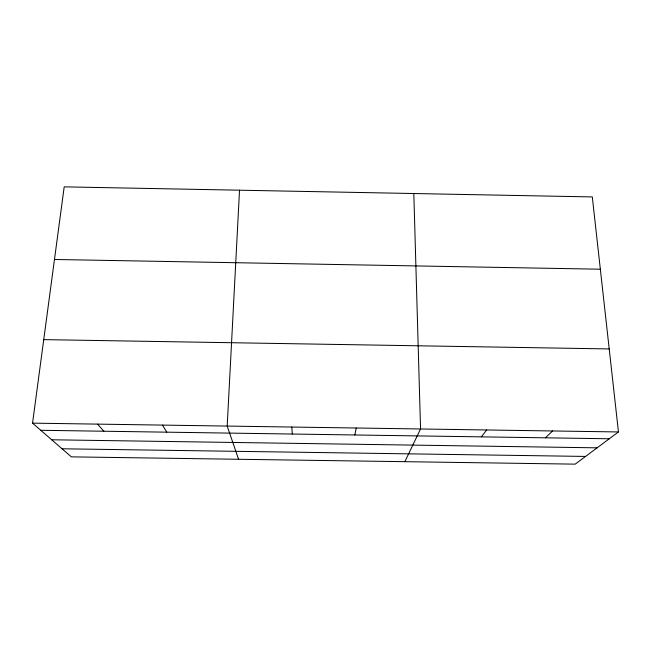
<?xml version="1.0" encoding="UTF-8"?>
<svg xmlns="http://www.w3.org/2000/svg" width="651" height="651" viewBox="0 0 651 651"><rect width="100%" height="100%" fill="white"/><g stroke="black" fill="none" stroke-linecap="round" stroke-linejoin="round"><path stroke-width="0.98" d="M239.527 190.198L227.199 426.071L238.559 459.272M32.55 423.142L64.197 186.853L592.304 196.927L618.45 431.955L575.183 464.147L71.325 456.856L32.55 423.142L618.45 431.955M354.819 434.974L356.243 428.008M404.841 461.681L420.554 428.976L413.816 193.518M481.39 436.862L486.671 429.969M545.408 437.814L552.634 430.962M40.769 430.287L609.287 438.766M51.689 439.775L597.105 447.831M62.04 448.783L585.55 456.432M43.731 339.627L609.214 348.936M54.464 259.48L600.352 269.213M97.577 424.118L103.851 431.222M162.457 425.095L166.794 432.166M291.794 427.04L292.283 434.038"/></g></svg>
